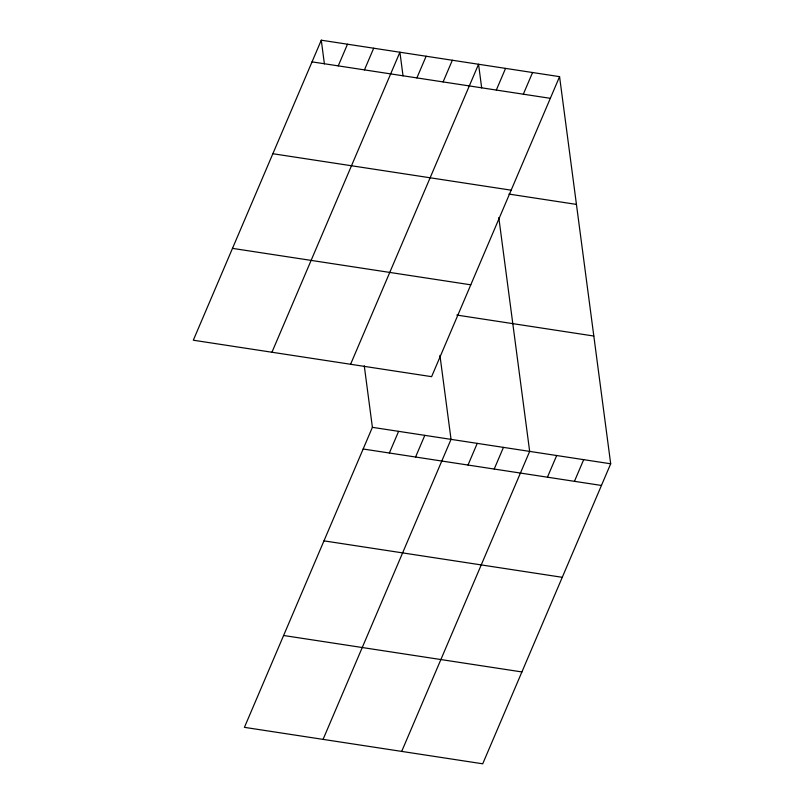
<?xml version="1.0" encoding="UTF-8"?>
<svg xmlns="http://www.w3.org/2000/svg" width="804" height="804" viewBox="0 0 804 804"><rect width="100%" height="100%" fill="white"/><g stroke="black" fill="none" stroke-linecap="round" stroke-linejoin="round"><path stroke-width="1.21" d="M321.278 40.2L193.312 340.213L431.607 376.664L559.574 76.651L321.278 40.2L324.394 63.858M338.243 65.878L347.489 44.21M364.453 69.888L373.699 48.22M271.943 352.242L399.91 52.23L403.035 75.888M416.884 77.908L426.13 56.24M443.094 81.918L452.34 60.25M350.584 364.272L478.551 64.26L481.676 87.917M496.319 90.058L505.565 68.39M364.272 365.82L372.393 427.336L244.426 727.349L482.722 763.8L610.688 463.787L559.574 76.651M523.324 94.189L532.57 72.521M389.357 453.014L398.603 431.346M415.578 457.024L424.813 435.346M323.067 739.378L451.034 439.356L439.939 355.378M467.998 465.044L477.244 443.366M494.209 469.054L503.455 447.376M401.698 751.408L529.665 451.386L498.802 217.603M547.434 477.194L556.68 455.526M574.438 481.325L583.684 459.657M312.032 61.868L550.338 98.329M272.847 153.725L511.153 190.176M508.922 194.076L576.448 204.407M232.487 248.366L470.792 284.817M456.803 315.067L593.824 336.032M372.393 427.336L610.688 463.787M363.147 449.004L601.452 485.455M323.972 540.861L562.267 577.312M283.601 635.492L521.907 671.943"/></g></svg>
